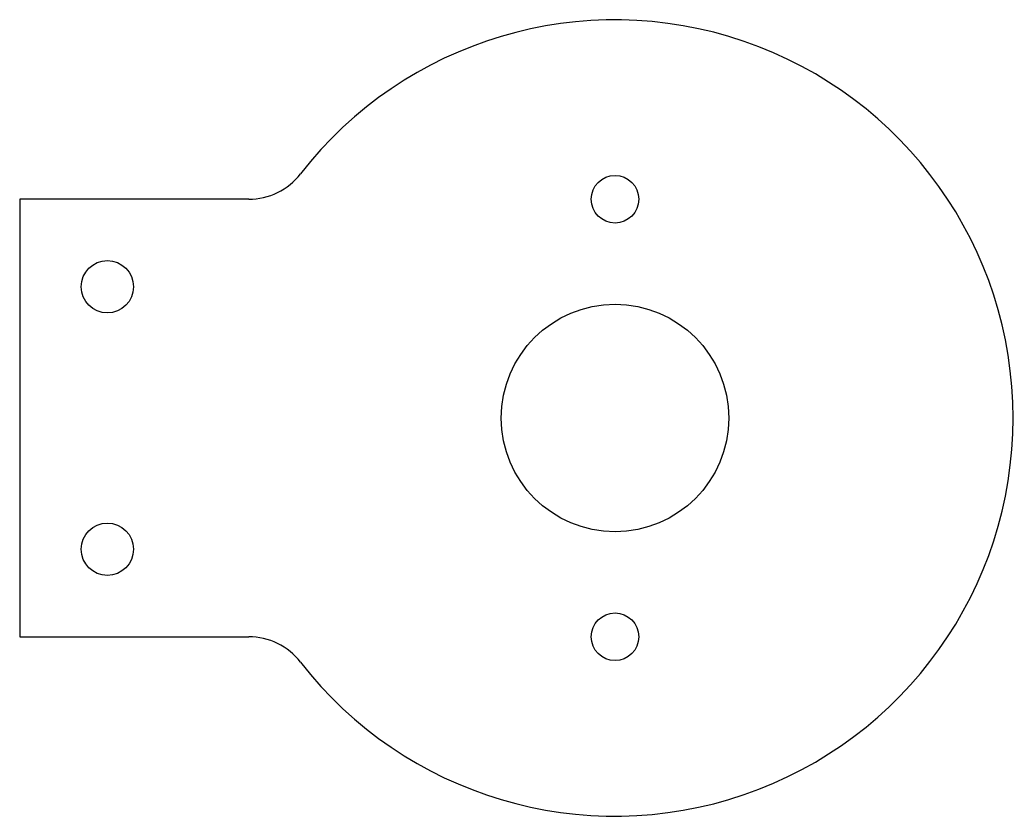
# Model space of a CAD drawing. Header units: inches. Extents: x -1.7 to 1.14, y -1.14 to 1.14.
import ezdxf

# ---------------------------------------------------------------- set-up
doc = ezdxf.new("R2010")
doc.units = ezdxf.units.IN
doc.header["$MEASUREMENT"] = 0

msp = doc.modelspace()

# ---------------------------------------------------------------- linework, layer by layer
at = {"linetype": 'Continuous', "lineweight": 25}
for p, q in [((-1.7004, 0.625), (-1.7004, -0.625)), ((-1.0466, 0.625), (-1.7004, 0.625)), ((-1.7004, -0.625), (-1.0466, -0.625))]:
    msp.add_line(p, q, dxfattribs=at)
for centre, radius in [((0, 0.625), 0.068), ((-1.4504, 0.375), 0.0747), ((0, 0), 0.325), ((-1.4504, -0.375), 0.0747), ((0, -0.625), 0.068)]:
    msp.add_circle(centre, radius, dxfattribs=at)
for centre, radius, start, end in [((0, 0), 1.1375, 217.8218, 142.1782), ((-1.0466, 0.8125), 0.1875, 270, 322.1782), ((-1.0466, -0.8125), 0.1875, 37.8218, 90)]:
    msp.add_arc(centre, radius, start, end, dxfattribs=at)

doc.saveas('drawing.dxf')
